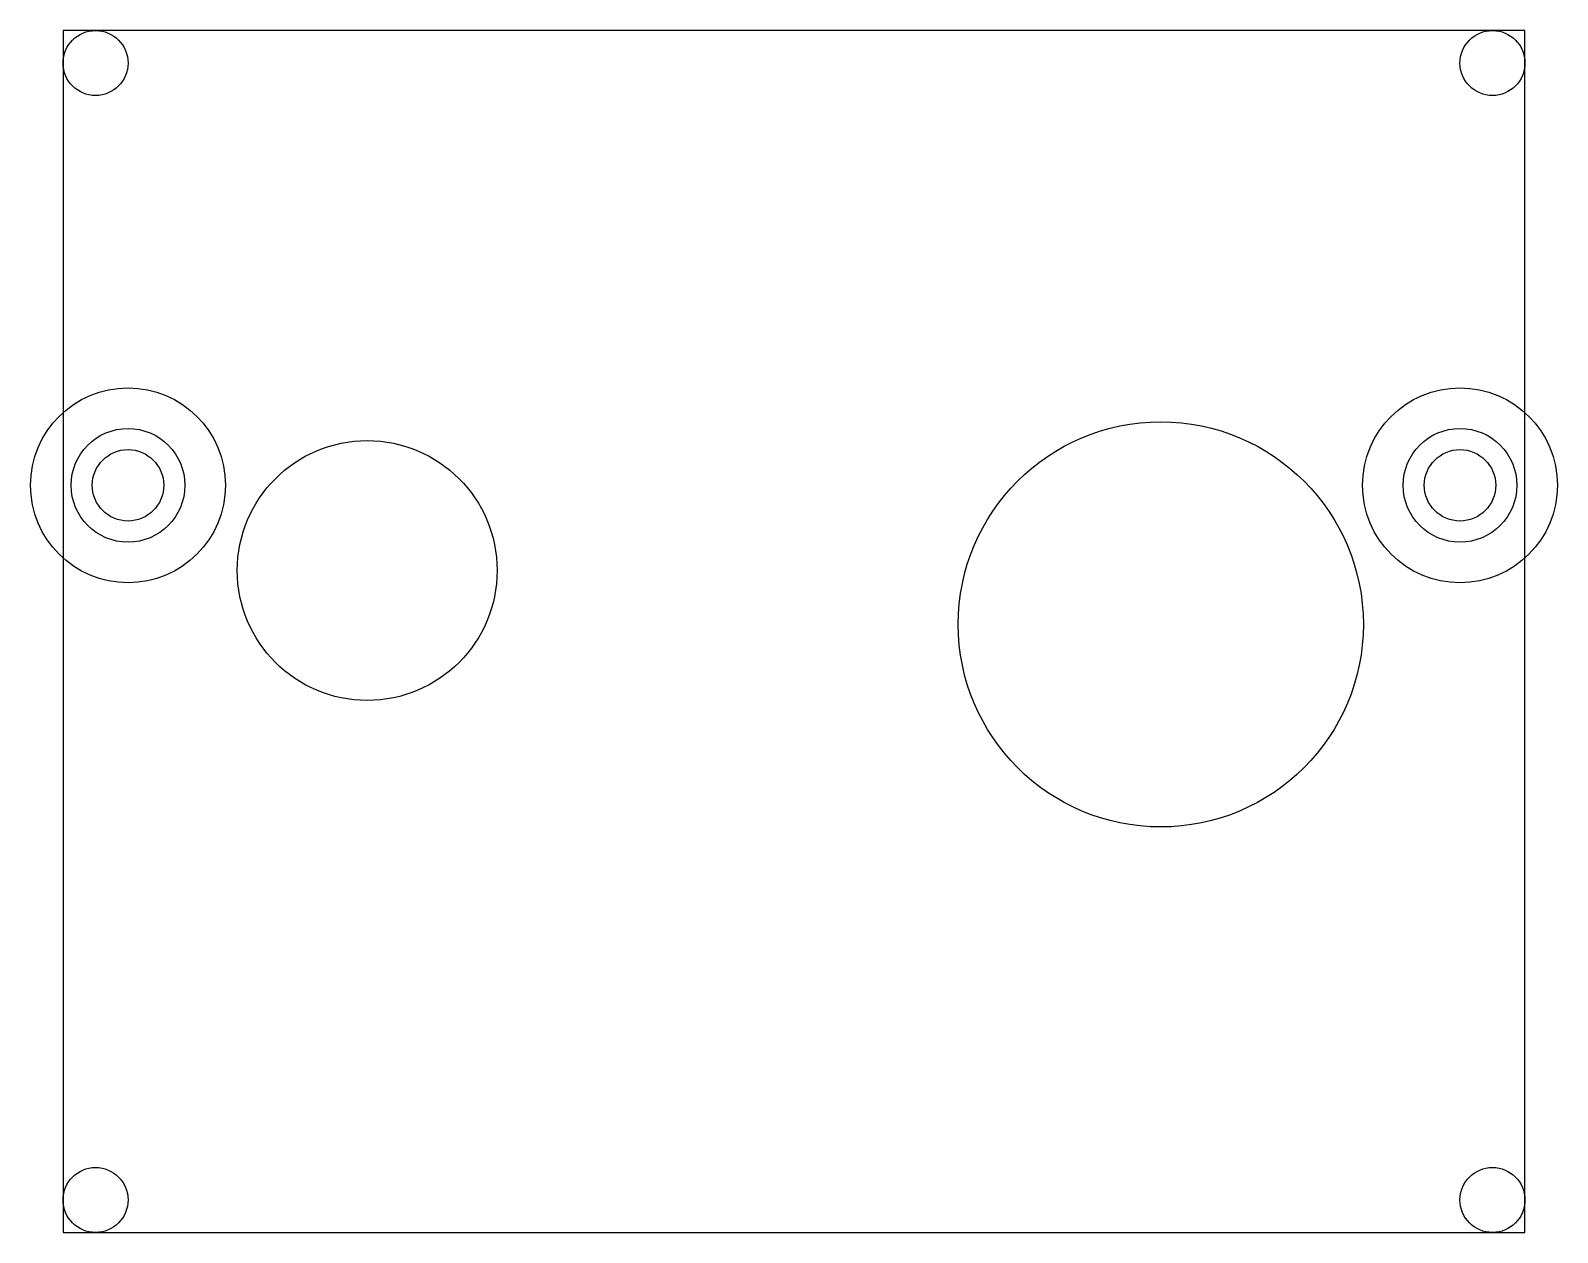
# Model space of a CAD drawing. Header units: millimetres. Extents: x -1 to 46, y 0 to 37.
import ezdxf

# ---------------------------------------------------------------- set-up
doc = ezdxf.new("R2010")
doc.units = ezdxf.units.MM
doc.layers.get('0').update_dxf_attribs({"lineweight": 25, "true_color": 0x000000})
doc.layers.add('1', color=174, linetype='Continuous', lineweight=25, true_color=0x000080)

msp = doc.modelspace()

# ---------------------------------------------------------------- linework, layer by layer
for p, q in [((45, 37), (0, 37)), ((0, 37), (0, 0)), ((45, 0), (45, 37)), ((0, 0), (45, 0))]:
    msp.add_line(p, q)
for centre, radius in [((33.79, 18.718), 6.235), ((2, 23), 1.1), ((9.364, 20.377), 3.999), ((43, 23), 1.1)]:
    msp.add_circle(centre, radius)
at = {"layer": '1'}
for centre, radius in [((1, 36), 1), ((44, 36), 1), ((2, 23), 3), ((43, 23), 3), ((2, 23), 1.75), ((43, 23), 1.75), ((1, 1), 1), ((44, 1), 1)]:
    msp.add_circle(centre, radius, dxfattribs=at)

doc.saveas('drawing.dxf')
